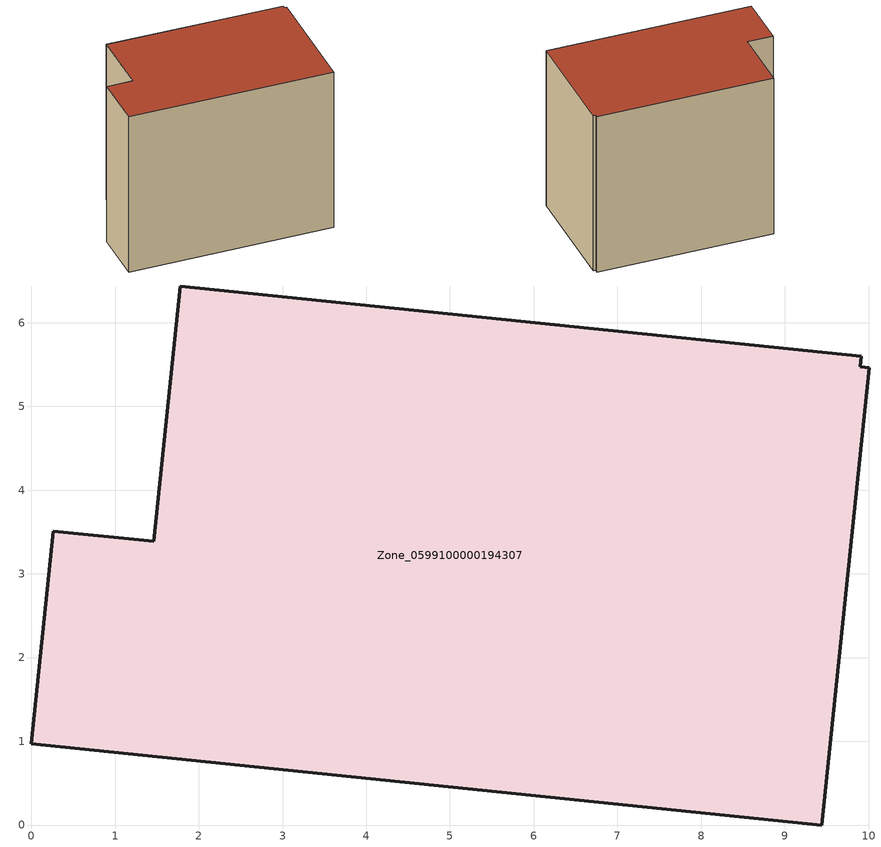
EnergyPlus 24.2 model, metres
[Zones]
Zone_0599100000194307
 floor ground (C_G): 10.01,5.46 9.44,0 0,0.97 0.26,3.51 1.46,3.39 1.78,6.44 9.91,5.6 9.9,5.47 z0
 wall outside (C_F): 1.46,3.39 0.26,3.51 0,0.97 9.44,0 10.01,5.46 9.9,5.47 9.91,5.6 1.78,6.44 1.46,3.39 z0:7.99
 roof outside (C_R): 9.44,0 10.01,5.46 9.9,5.47 9.91,5.6 1.78,6.44 1.46,3.39 0.26,3.51 0,0.97 z7.99
[BUILDING]
Pand.0599100000194307: North Axis=0; Terrain=City; Loads Convergence Tolerance Value=0.04; Temperature Convergence Tolerance Value=0.4; Solar Distribution=FullExterior; Maximum Number of Warmup Days=25; Minimum Number of Warmup Days=1
[Site:Location]
Rotterdam.The.Hague.AP_ZH_NLD Design_Conditions: Latitude=51.96; Longitude=4.45; Time Zone=1; Elevation=-4.5
[SITE:GROUNDTEMPERATURE:BUILDINGSURFACE]
18, 18, 18, 18, 18, 18, 18, 18, 18, 18, 18, 18
[MATERIAL] Thermal Absorptance=0.9; Solar Absorptance=0.7; Visible Absorptance=0.7
Name | Roughness | Thickness | Conductivity | Density | Specific Heat
G.TC.1975-1991 | MediumSmooth | 0.15 | 0.288461 | 540 | 1210
F.TC.1975-1991 | Rough | 0.3 | 0.230769 | 1920 | 840
R.TC.1975-1991 | MediumRough | 0.2 | 0.153846 | 1500 | 1000
[CONSTRUCTION]
C_G: G.TC.1975-1991
C_F: F.TC.1975-1991
C_R: R.TC.1975-1991
[ZONE]
Zone_0599100000194307: Type=1; Multiplier=1; Ceiling Height=Autocalculate; Volume=Autocalculate; Floor Area=autocalculate; Part of Total Floor Area=Yes
[ZONEINFILTRATION:DESIGNFLOWRATE]
Infil_Zone_0599100000194307: Zone or ZoneList or Space or SpaceList=Zone_0599100000194307; Schedule=AlwaysOn; Design Flow Rate Calculation Method=Flow/Area; Flow Rate per Floor Area=0.003; Constant Term Coefficient=1; Temperature Term Coefficient=0; Velocity Term Coefficient=0; Velocity Squared Term Coefficient=0
[HVACTEMPLATE:ZONE:IDEALLOADSAIRSYSTEM]
Zone_0599100000194307: Maximum Heating Supply Air Temperature=50; Minimum Cooling Supply Air Temperature=13; Maximum Heating Supply Air Humidity Ratio=0.0156; Minimum Cooling Supply Air Humidity Ratio=0.0077; Heating Limit=NoLimit; Cooling Limit=NoLimit; Dehumidification Control Type=ConstantSensibleHeatRatio; Cooling Sensible Heat Ratio=0.7; Dehumidification Setpoint=60; Humidification Control Type=None; Humidification Setpoint=30; Outdoor Air Method=None; Outdoor Air Flow Rate per Person=0.00944; Outdoor Air Flow Rate per Zone Floor Area=0; Outdoor Air Flow Rate per Zone=0; Demand Controlled Ventilation Type=None; Outdoor Air Economizer Type=NoEconomizer; Heat Recovery Type=None; Sensible Heat Recovery Effectiveness=0.7; Latent Heat Recovery Effectiveness=0.65
[ZONECONTROL:THERMOSTAT]
ThermostatControl_Zone_0599100000194307: Zone or ZoneList=Zone_0599100000194307; Control Type Schedule=DualSetpointControlType; Control 1=Thermostat_Zone_0599100000194307; Temperature Difference Between Cutout And Setpoint=0
[THERMOSTATSETPOINT:DUALSETPOINT]
Thermostat_Zone_0599100000194307: Heating Setpoint Temperature Schedule=HeatingSetpoint_Zone_0599100000194307; Cooling Setpoint Temperature Schedule=CoolingSetpoint_Zone_0599100000194307
[SCHEDULE:COMPACT]
HeatingSetpoint_Zone_0599100000194307: Through: 12/31, For: AllDays, Until: 24:00, 21
CoolingSetpoint_Zone_0599100000194307: Through: 12/31, For: AllDays, Until: 24:00, 24
DualSetpointControlType: Through: 12/31, For: AllDays, Until: 24:00, 4
AlwaysOn: Through: 12/31, For: AllDays, Until: 24:00, 1
